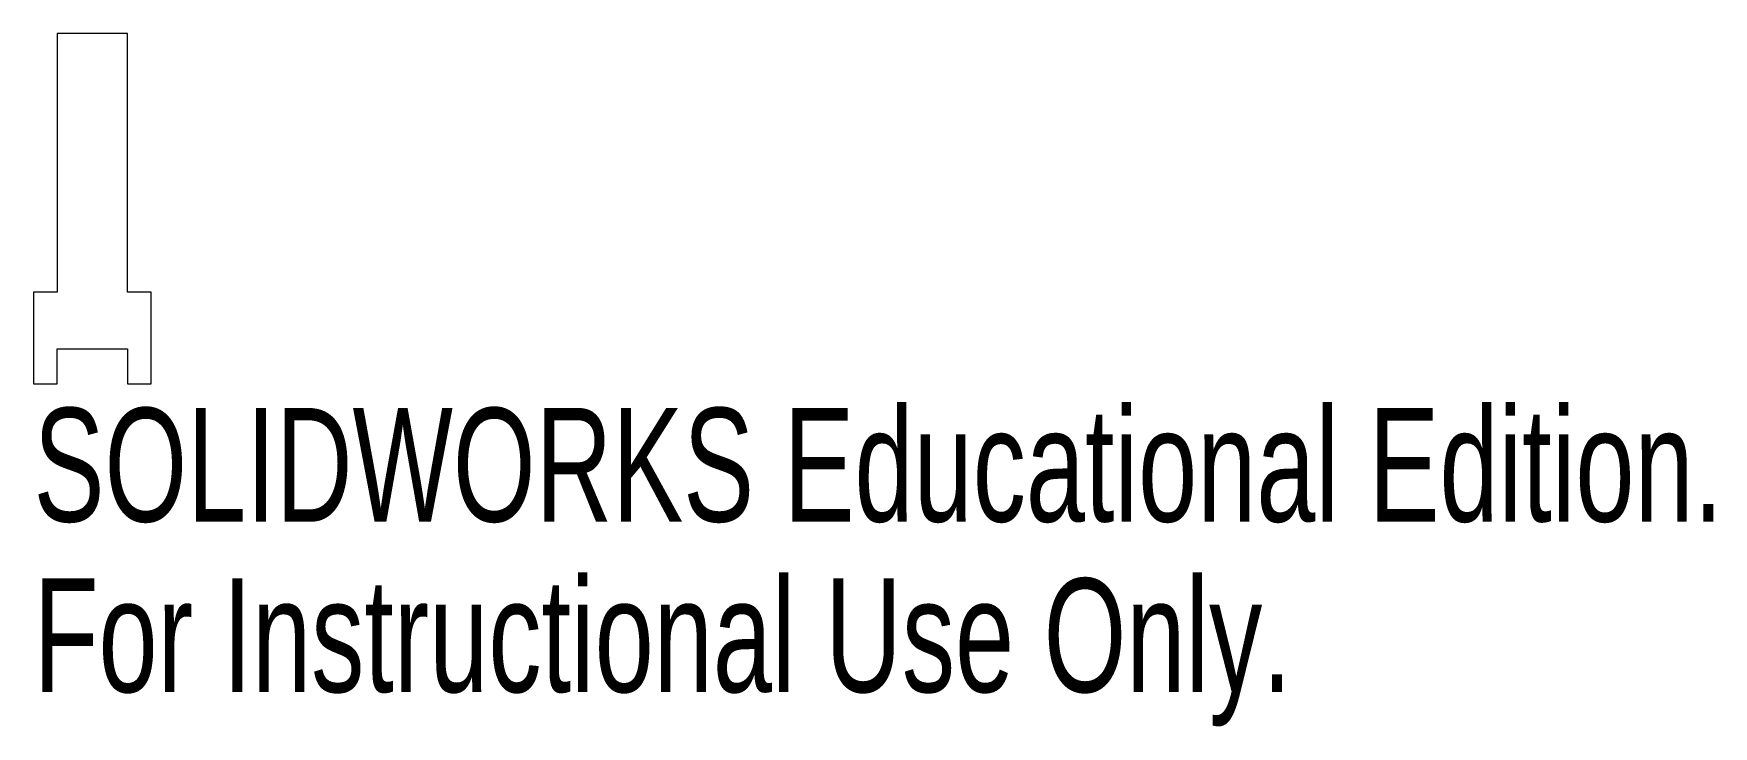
# Model space of a CAD drawing. Header units: millimetres. Extents: x 0 to 7.15, y -1.85 to 1.1.
import ezdxf

# ---------------------------------------------------------------- set-up
doc = ezdxf.new("R2010")
doc.units = ezdxf.units.MM
doc.styles.add('SLDTEXTSTYLE0', font='TXT', dxfattribs={"width": 0.7})

msp = doc.modelspace()

# ---------------------------------------------------------------- linework, layer by layer
at = {"color": 7, "linetype": 'Continuous', "lineweight": 15}
for p, q in [((0.1, 1.1), (0.1, 0)), ((0.4, 1.1), (0.1, 1.1)), ((0.4, 0), (0.4, 1.1)), ((0.1, 0), (0, 0)), ((0, 0), (0, -0.39)), ((0.5, 0), (0.4, 0)), ((0.5, -0.39), (0.5, 0)), ((0.1, -0.24), (0.4, -0.24)), ((0.1, -0.39), (0.1, -0.24)), ((0.4, -0.24), (0.4, -0.39)), ((0, -0.39), (0.1, -0.39)), ((0.4, -0.39), (0.5, -0.39))]:
    msp.add_line(p, q, dxfattribs=at)

# ---------------------------------------------------------------- texts
at = {"color": 7, "linetype": 'Continuous', "char_height": 0.483362, "attachment_point": 1, "style": 'SLDTEXTSTYLE0'}
for s, insert in [('SOLIDWORKS Educational Edition.', (0, -0.492)), ('For Instructional Use Only.', (0, -1.217))]:
    msp.add_mtext(s, dxfattribs=dict(at, insert=insert))

doc.saveas('drawing.dxf')
